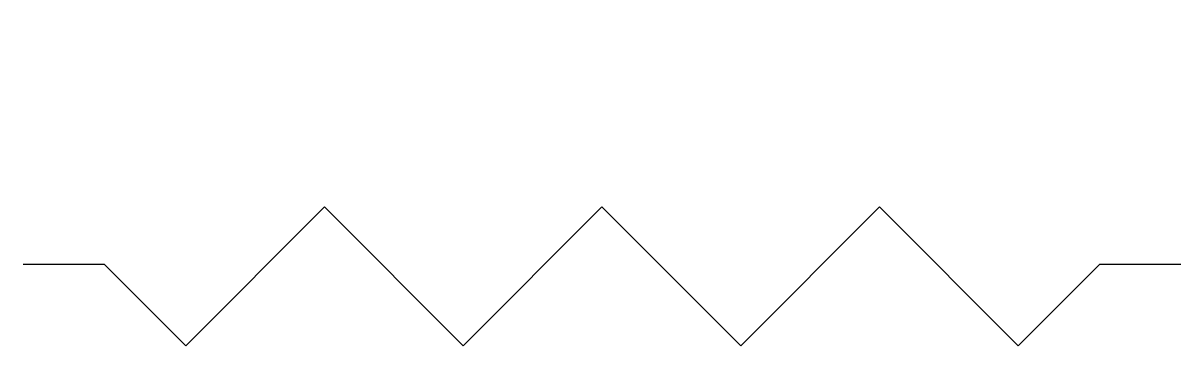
# Model space of a CAD drawing. Header units: millimetres. Extents: x 10.038 to 10.71, y 12.031 to 12.218.
import ezdxf

# ---------------------------------------------------------------- set-up
doc = ezdxf.new("R2010")
doc.units = ezdxf.units.MM
doc.header["$LTSCALE"] = 10
doc.layers.add('PORTAS', color=2, linetype='Continuous')

msp = doc.modelspace()

# ---------------------------------------------------------------- linework, layer by layer
at = {"layer": 'PORTAS', "color": 1}
msp.add_lwpolyline([(10.48093, 12.1993, 0, 0.0375, 0), (10.38093, 12.1993, 0, 0, 0), (10.26658, 12.1993, 0.0375, 0.0375, 0)], format="xyseb", dxfattribs=at)
at = {"layer": 'PORTAS', "color": 4}
msp.add_lwpolyline([(10.70986, 12.07822), (10.66272, 12.07822), (10.61558, 12.03108), (10.53511, 12.11155), (10.45464, 12.03108), (10.37416, 12.11155), (10.29369, 12.03108), (10.21321, 12.11155), (10.13274, 12.03108), (10.0856, 12.07822), (10.03846, 12.07822)], dxfattribs=at)

doc.saveas('drawing.dxf')
